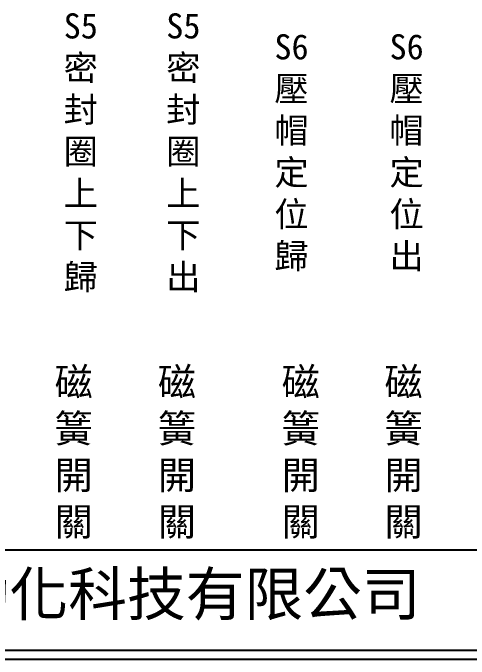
# Model space of a CAD drawing. Extents: x 325 to 612, y 3 to 207.
# Drawn here: x 397.1 to 460.7, y 3 to 93.1 of the extents above; entities that cross this region are included whole.
import ezdxf

# ---------------------------------------------------------------- set-up
doc = ezdxf.new("R2010")
doc.units = 0
doc.layers.add('圖框層', color=7, linetype='CONTINUOUS')
doc.layers.add('標尺寸層', color=3, linetype='CONTINUOUS')
doc.styles.add('CNS', font='romanc.shx', dxfattribs={"bigfont": 'chineset.shx'})
doc.styles.add('STSL', font='KAIU.TTF')

msp = doc.modelspace()

# ---------------------------------------------------------------- linework, layer by layer
at = {"layer": '圖框層', "color": 7}
for p, q in [((326.569, 18.25), (611.07, 18.25)), ((326.569, 4.25), (611.07, 4.25)), ((325.319, 3), (612.319, 3))]:
    msp.add_line(p, q, dxfattribs=at)

# ---------------------------------------------------------------- texts
at = {"layer": '圖框層', "color": 4, "style": 'STSL'}
msp.add_text('泓陞自動化科技有限公司', height=6, dxfattribs=at).set_placement((363.923, 9.076))
at = {"layer": '標尺寸層', "color": 7, "width": 4.96081, "attachment_point": 5, "style": 'CNS'}
for s, insert, char_height in [('{\\fDFKai-SB|b0|i0|c136|p65;S5密封圈上下歸}', (406.587, 73.58), 3.5), ('{\\fDFKai-SB|b0|i0|c136|p65;S5密封圈上下出}', (420.884, 73.58), 3.5), ('{\\fDFKai-SB|b0|i0|c136|p65;S6壓帽定位歸}', (435.956, 73.584), 3.5), ('{\\fDFKai-SB|b0|i0|c136|p65;S6壓帽定位出}', (451.997, 73.584), 3.5), ('{\\fDFKai-SB|b0|i0|c136|p65;磁簧開關}', (405.597, 31.684), 3.9), ('{\\fDFKai-SB|b0|i0|c136|p65;磁簧開關}', (419.991, 31.684), 3.9), ('{\\fDFKai-SB|b0|i0|c136|p65;磁簧開關}', (437.243, 31.684), 3.9), ('{\\fDFKai-SB|b0|i0|c136|p65;磁簧開關}', (451.567, 31.684), 3.9)]:
    msp.add_mtext(s, dxfattribs=dict(at, insert=insert, char_height=char_height))

doc.saveas('drawing.dxf')
